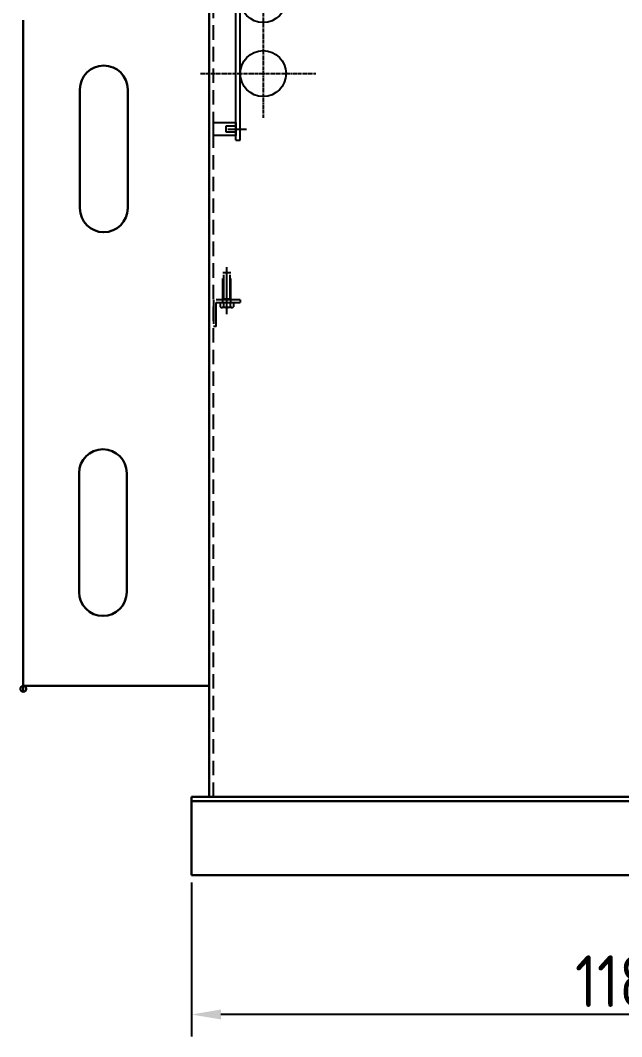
# Model space of a CAD drawing. Header units: millimetres. Extents: x 116956 to 138384, y -169944 to -162492.
# Drawn here: x 120103 to 120916, y -167307 to -165932 of the extents above; entities that cross this region are included whole.
import ezdxf

# ---------------------------------------------------------------- set-up
doc = ezdxf.new("R2010")
doc.units = ezdxf.units.MM
doc.header["$LTSCALE"] = 13
for name, pattern in [('CENTER2', [1.125, 0.75, -0.125, 0.125, -0.125]), ('CENTERX2', [101.6, 63.5, -12.7, 12.7, -12.7]), ('DASHED', [0.75, 0.5, -0.25])]:
    doc.linetypes.add(name, pattern=pattern)
for name, color, linetype in [('1', 4, 'Continuous'), ('1轮廓实线层', 7, 'Continuous'), ('4虚线层', 6, 'DASHED'), ('中心线', 1, 'CENTER2'), ('粗实线', 4, 'Continuous')]:
    doc.layers.add(name, color=color, linetype=linetype)
doc.layers.add('标注、文本', color=3, linetype='Continuous', lineweight=25)
doc.styles.get("Standard").update_dxf_attribs({"font": 'gbenor.shx', "bigfont": 'gbcbig.shx'})
doc.dimstyles.new('1-15', dxfattribs={"dimscale": 20, "dimtxt": 3.5, "dimasz": 2, "dimexe": 1.5, "dimexo": 0.5, "dimgap": 0.5, "dimtad": 1, "dimtoh": 1, "dimdec": 1, "dimdsep": 46, "dimtxsty": 'Standard', "dimcen": 2.5, "dimclrd": 3, "dimclre": 3, "dimclrt": 3, "dimadec": 0, "dimazin": 2, "dimtfac": 1, "dimtdec": 1, "dimtmove": 0, "dimatfit": 2, "dimfxl": 1, "dimarcsym": 0})

# ---------------------------------------------------------------- blocks, each defined once
blk = doc.blocks.new('A$C5957240F')
at = {"layer": '1', "color": 1, "linetype": 'CENTERX2', "lineweight": -3, "ltscale": 0.1}
blk.add_line((18, 16.7), (18, 80.4), dxfattribs=at)
at = {"layer": '4虚线层', "ltscale": 5}
for p, q in [((12.6, 32.4), (12.6, 72.9)), ((12.6, 72.9), (23.4, 72.9)), ((13.7, 37.2), (13.7, 72.9)), ((22.3, 37.2), (22.3, 72.9)), ((23.4, 32.4), (23.4, 72.9)), ((36, 36), (0, 36)), ((0, 36), (0, 0)), ((3.6, 0), (3.6, 32.4)), ((3.6, 32.4), (36, 32.4)), ((9, 32.4), (27, 32.4)), ((9, 32.4), (9, 26.7)), ((12.6, 37.2), (23.4, 37.2)), ((13.5, 32.4), (13.5, 26.7)), ((22.5, 32.4), (22.5, 26.7)), ((27, 32.4), (27, 26.7)), ((36, 36), (36, 32.4)), ((24.8, 25.6), (18, 25.6)), ((3.6, 0), (0, 0))]:
    blk.add_line(p, q, dxfattribs=at)
at = {"layer": '4虚线层'}
blk.add_line((18, 25.6), (11.2, 25.6), dxfattribs=at)
blk.add_arc((11.2, 28.7), 3.01, 221.6088, 318.3912, dxfattribs=at)
at = {"layer": '4虚线层', "ltscale": 5}
for centre, radius, start, end in [((18, 36.2), 10.5, 244.676, 295.324), ((24.8, 28.7), 3.01, 221.6088, 318.3912)]:
    blk.add_arc(centre, radius, start, end, dxfattribs=at)
blk = doc.blocks.new('846712')
at = {"layer": '1轮廓实线层', "color": 0, "ltscale": 0.5}
for p, q in [((12564.4, -718.9), (12558.4, -718.9)), ((12558.4, -1098.9), (12558.4, -718.9)), ((12564.4, -1098.9), (12564.4, -718.9)), ((12547.6, -733.9), (12572.7, -733.9)), ((12547.6, -1083.9), (12572.7, -1083.9)), ((12558.4, -1098.9), (12564.4, -1098.9))]:
    blk.add_line(p, q, dxfattribs=at)
at = {"layer": '中心线', "color": 1, "ltscale": 0.5}
for p, q in [((12595.4, -758.1), (12595.4, -1068.6)), ((12535.8, -808.9), (12660.2, -808.9)), ((12516.2, -908.9), (12664, -908.9)), ((12510.6, -1008.9), (12666.4, -1008.9))]:
    blk.add_line(p, q, dxfattribs=at)
at = {"layer": '标注、文本'}
for centre in [(12595.4, -808.9), (12595.4, -908.9), (12595.4, -1008.9)]:
    blk.add_circle(centre, 31, dxfattribs=at)
blk = doc.blocks.new('A$C35956794')
at = {"layer": '4虚线层', "ltscale": 5}
for points in [[(17.7, 373.9), (47.7, 373.9), (47.7, 356.1), (17.7, 356.1)], [(17.7, 373.9), (47.7, 373.9), (47.7, 356.1), (17.7, 356.1)], [(34.8, 369.3), (47.7, 369.3), (47.7, 360.7), (34.8, 360.7)], [(34.8, 369.3), (47.7, 369.3), (47.7, 360.7), (34.8, 360.7)], [(17.7, 23.9), (47.7, 23.9), (47.7, 6.1), (17.7, 6.1)], [(17.7, 23.9), (47.7, 23.9), (47.7, 6.1), (17.7, 6.1)], [(34.8, 19.3), (47.7, 19.3), (47.7, 10.7), (34.8, 10.7)], [(34.8, 19.3), (47.7, 19.3), (47.7, 10.7), (34.8, 10.7)]]:
    blk.add_lwpolyline(points, close=True, dxfattribs=at)
at = {"layer": '标注、文本'}
blk.add_blockref('846712', (-12510.6, 1098.9), dxfattribs=at)
blk = doc.blocks.new('*D1132')
at = {"layer": 'Defpoints', "color": 0, "transparency": 16777216}
for p in [(120334.1, -167088.3), (121519.1, -167088.3), (120334.1, -167276.6)]:
    blk.add_point(p, dxfattribs=at)
at = {"layer": '标注、文本', "color": 3, "lineweight": -2, "transparency": 16777216}
for p, q in [((120334.1, -167098.3), (120334.1, -167306.6)), ((121519.1, -167098.3), (121519.1, -167306.6)), ((121479.1, -167276.6), (120374.1, -167276.6))]:
    blk.add_line(p, q, dxfattribs=at)
at = {"layer": '标注、文本', "color": 3, "transparency": 16777216}
for points in [[(120374.1, -167269.9), (120374.1, -167283.3), (120334.1, -167276.6)], [(121479.1, -167269.9), (121479.1, -167283.3), (121519.1, -167276.6)]]:
    blk.add_solid(points, dxfattribs=at)
at = {"layer": '标注、文本', "color": 3, "transparency": 16777216, "insert": (120926.6, -167231.6), "char_height": 70, "attachment_point": 5}
blk.add_mtext('1185', dxfattribs=at)

msp = doc.modelspace()

# ---------------------------------------------------------------- linework, layer by layer
at = {"layer": '4虚线层', "ltscale": 3}
msp.add_line((120364.066, -166982.258), (120364.066, -165491.409), dxfattribs=at)
at = {"layer": '标注、文本', "color": 4, "lineweight": 30}
for p, q in [((120106.874, -165932.272), (120106.874, -166840.258)), ((120183.395, -166186.433), (120183.395, -166025.682)), ((120247.999, -166025.682), (120247.999, -166186.433)), ((120182.203, -166705.34), (120182.203, -166544.589)), ((120246.807, -166544.589), (120246.807, -166705.34)), ((120106.874, -166832.258), (120358.066, -166832.258))]:
    msp.add_line(p, q, dxfattribs=at)
at = {"layer": '标注、文本'}
msp.add_line((120358.066, -166082.272), (120358.066, -166982.258), dxfattribs=at)
at = {"layer": '标注、文本', "color": 4, "lineweight": 30}
msp.add_circle((120106.874, -166836.258), 4, dxfattribs=at)
for centre, start, end in [((120215.697, -166025.682), 0, 180), ((120215.697, -166186.433), 180, 0), ((120214.505, -166544.589), 0, 180), ((120214.505, -166705.34), 180, 0)]:
    msp.add_arc(centre, 32.302, start, end, dxfattribs=at)
at = {"layer": '粗实线', "lineweight": 30}
for p, q in [((120358.066, -166982.258), (120358.066, -165491.409)), ((120994.066, -166982.258), (120334.066, -166982.258)), ((120334.066, -166982.258), (120334.066, -167088.258)), ((120994.066, -166988.258), (120334.066, -166988.258)), ((120334.066, -167088.258), (121519.066, -167088.258))]:
    msp.add_line(p, q, dxfattribs=at)

# ---------------------------------------------------------------- block references
at = {"layer": '标注、文本'}
for name, p in [('A$C35956794', (120346.318, -166094.257)), ('A$C5957240F', (120364.066, -166346.258))]:
    msp.add_blockref(name, p, dxfattribs=at)

# ---------------------------------------------------------------- dimensions: what is measured, and where the dimension line sits
dim = msp.add_linear_dim(base=(120334.066, -167276.61), p1=(121519.066, -167088.258), p2=(120334.066, -167088.258), dimstyle='1-15', dxfattribs=at)
dim.commit()
dim.dimension.update_dxf_attribs({"geometry": '*D1132', "text_midpoint": (120926.566, -167231.61)})

doc.saveas('drawing.dxf')
